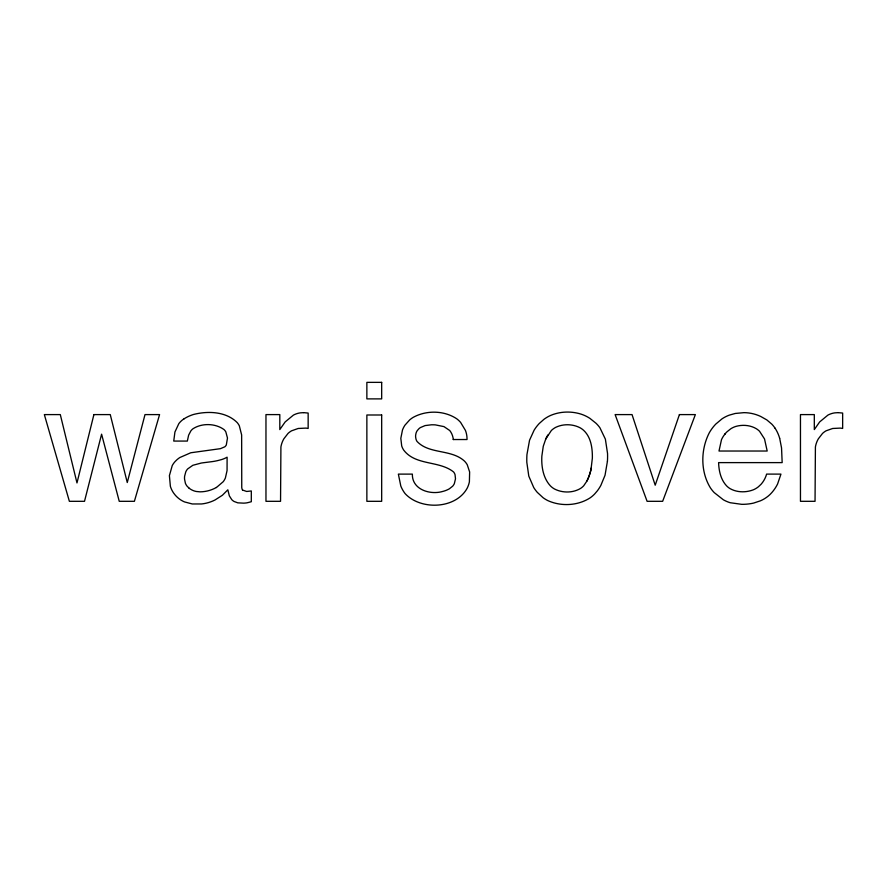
<?xml version="1.0" encoding="UTF-8"?>
<svg xmlns="http://www.w3.org/2000/svg" width="887" height="887" viewBox="0 0 887 887"><rect width="100%" height="100%" fill="white"/><g stroke="black" fill="none" stroke-linecap="round" stroke-linejoin="round"><path stroke-width="1.33" d="M545.771 438.976L543.276 446.25L541.857 456.073A64.64 64.64 0 0 0 541.78 461.329C542.035 470.055 544.285 479.268 550.361 485.832A18.838 18.838 0 0 0 554.508 489.003C562.48 493.072 572.791 493.083 580.53 488.449A17.507 17.507 0 0 0 583.724 485.754L586.983 480.954A51.368 51.368 0 0 0 591.019 469.356L592.35 458.202A70.295 70.295 0 0 0 592.305 453.567C591.951 445.296 590.055 436.349 583.768 430.461A19.647 19.647 0 0 0 580.098 427.789C572.68 423.931 563.278 423.698 555.728 427.346A18.982 18.982 0 0 0 551.326 430.539L545.771 438.976A38.939 38.939 0 0 1 547.833 434.996M184.152 418.764L182.933 419.584A19.558 19.558 0 0 0 178.83 423.642L174.927 432.002L173.741 441.072L187.345 441.072L188.621 435.184L190.827 430.949A13.36 13.36 0 0 1 192.856 428.853C201.804 422.911 215.308 423.232 224.012 429.563A10.456 10.456 0 0 1 225.83 431.88L227.482 438.045L226.307 444.986A6.619 6.619 0 0 1 224.799 446.815L220.431 448.667L190.76 452.769L179.806 457.548A29.415 29.415 0 0 0 176.823 459.854L175.049 461.606A20.745 20.745 0 0 0 172.233 465.597L169.406 475.632L170.371 486.298A23.395 23.395 0 0 0 173.597 493.006L175.149 495.013A27.02 27.02 0 0 0 177.91 497.784L178.919 498.616A25.124 25.124 0 0 0 184.485 501.909L192.291 503.971L201.571 503.96A38.74 38.74 0 0 0 215.053 499.958L222.404 495.256L227.837 489.812L229.334 495.833L231.762 499.647A10.577 10.577 0 0 0 234.113 501.488L237.771 502.84L243.404 503.14A26.433 26.433 0 0 0 246.608 502.885A31.145 31.145 0 0 0 248.992 502.33L251.309 501.72L251.309 490.954L247.041 491.431A17.064 17.064 0 0 1 246.542 491.431L242.606 490.056M216.428 487.506L223.258 481.663A18.361 18.361 0 0 0 225.398 477.949L227.061 470.576L227.105 457.182A25.778 25.778 0 0 1 220.198 459.943A58.786 58.786 0 0 1 211.96 461.65L203.688 462.704A69.053 69.053 0 0 0 201.216 463.058L192.856 465.287L187.689 468.913A11.875 11.875 0 0 0 185.793 471.806L184.618 476.219A18.627 18.627 0 0 0 184.529 479.013L185.394 483.249A11.287 11.287 0 0 0 187.113 486.209L189.131 488.194M303.465 412.655L300.283 412.865A20.867 20.867 0 0 0 293.42 415.105L285.148 421.946L279.815 429.574L279.815 414.595L265.967 414.595L265.967 501.31L280.547 501.31L280.913 446.959A24.248 24.248 0 0 1 283.862 438.799L288.009 433.455A18.383 18.383 0 0 1 291.601 430.805L298.187 428.476L305.771 428.111A18.982 18.982 0 0 1 306.913 428.233L308.155 428.443L308.155 413.054L303.698 412.655M837.949 412.655L834.778 412.865A20.867 20.867 0 0 0 827.915 415.105L819.643 421.946L814.31 429.574L814.31 414.595L800.462 414.595L800.462 501.31L815.042 501.31L815.408 446.959A24.248 24.248 0 0 1 818.357 438.799L822.504 433.455A18.383 18.383 0 0 1 826.096 430.805L832.682 428.476L840.266 428.111A18.982 18.982 0 0 1 841.408 428.233L842.65 428.443L842.65 413.054L838.259 412.655M453.257 439.531L467.028 439.531L467.017 438.488A23.993 23.993 0 0 0 465.442 430.417L460.63 422.434A25.501 25.501 0 0 0 456.738 418.797C444.176 410.371 426.37 410.082 413.198 417.356A28.074 28.074 0 0 0 409.65 419.939L404.982 425.15A23.683 23.683 0 0 0 402.487 429.984L400.824 438.333L401.7 445.939A17.064 17.064 0 0 0 403.762 450.175C415.704 465.83 439.265 460.42 453.59 471.973A8.693 8.693 0 0 1 455.042 474.678L455.497 478.814L454.344 483.626A10.844 10.844 0 0 1 452.614 486.231L449.365 488.804A25.79 25.79 0 0 1 442.724 491.442C430.14 495.168 411.923 489.602 412.366 474.113L398.363 474.113L400.802 486.021A31.588 31.588 0 0 0 405.082 493.582C420.516 510.369 455.608 509.271 467.161 488.238A25.601 25.601 0 0 0 469.389 481.807L469.633 471.939L467.249 464.755A17.341 17.341 0 0 0 464.322 460.963C451.15 448.988 429.142 454.421 417.001 441.393A9.214 9.214 0 0 1 415.959 438.987L415.626 436.992A11.764 11.764 0 0 1 415.67 435.029L416.025 433.255A9.38 9.38 0 0 1 417.267 430.605L418.864 428.776A12.407 12.407 0 0 1 420.405 427.567L425.106 425.583L431.348 424.806A47.432 47.432 0 0 1 435.351 424.884L443.977 426.614L449.776 430.55A17.141 17.141 0 0 1 453.29 439.531M779.673 438.245L781.547 447.946L782.168 462.615L718.603 462.615C718.858 470.786 720.743 479.446 726.398 485.655A17.895 17.895 0 0 0 730.112 488.648C737.03 492.562 745.812 492.662 753.152 489.879A21.61 21.61 0 0 0 758.396 486.786L761.113 484.224A25.645 25.645 0 0 0 766.612 474.101L780.948 474.113L777.577 484.025A39.261 39.261 0 0 1 770.093 494.425A32.686 32.686 0 0 1 760.481 500.8L753.584 503.095A50.659 50.659 0 0 1 741.676 504.326L730.223 502.729A35.048 35.048 0 0 1 723.36 499.791L714.223 492.607A36.101 36.101 0 0 1 710.409 487.861C700.353 471.529 700.608 449.521 709.345 432.701A42.898 42.898 0 0 1 715.754 424.108L722.073 418.808A35.425 35.425 0 0 1 729.269 415.149L735.234 413.464L743.949 412.655A39.704 39.704 0 0 1 760.747 416.48L766.856 419.939L771.801 424.141A28.672 28.672 0 0 1 775.038 428.199M189.119 488.205A16.698 16.698 0 0 0 196.271 491.487L200.063 491.841A33.839 33.839 0 0 0 216.406 487.473M242.528 490.101A6.708 6.708 0 0 1 241.752 486.42L241.641 434.94L239.313 425.771A18.05 18.05 0 0 0 237.195 422.589C226.096 411.435 207.979 410.781 193.51 414.473A39.627 39.627 0 0 0 184.141 418.764M591.33 467.826A51.701 51.701 0 0 1 586.994 480.954M724.612 434.486A26.388 26.388 0 0 1 727.074 431.736L730.777 428.787A21.31 21.31 0 0 1 735.977 426.381C742.663 424.507 750.258 425.117 756.278 428.698A18.849 18.849 0 0 1 759.56 431.282L764.527 438.965L767.188 451.028L719.002 451.028L721.486 439.697A25.446 25.446 0 0 1 725.389 433.532M775.061 428.177A36.766 36.766 0 0 1 779.651 438.256M607.429 461.262L605.034 475.277L600.854 485.4A46.678 46.678 0 0 1 597.383 490.788L594.656 493.992A31.089 31.089 0 0 1 589.91 498.006C577.637 505.79 561.116 506.61 547.922 500.645A33.041 33.041 0 0 1 543.032 497.662L537.3 492.363A38.429 38.429 0 0 1 533.73 487.54L528.796 476.119L526.823 462.371A80.218 80.218 0 0 1 526.956 454.532L529.55 440.218L534.107 430.206A40.891 40.891 0 0 1 539.285 423.465L543.897 419.374A34.77 34.77 0 0 1 550.871 415.327C560.44 411.324 571.494 411.058 581.34 414.218A37.764 37.764 0 0 1 589.899 418.365L596.009 423.254A33.063 33.063 0 0 1 599.945 427.822L605.377 439.154L607.54 453.457A81.183 81.183 0 0 1 607.429 461.262M93.9 414.595L76.981 482.938L60.305 414.595L44.35 414.595L69.374 501.31L84.509 501.31L101.595 434.186L119.246 501.31L134.392 501.31L159.571 414.595L145.002 414.595L127.262 482.528L110.265 414.595L93.9 414.595M679.409 414.595L655.205 485.2L632.043 414.595L615.123 414.595L647.1 501.31L662.644 501.31L695.364 414.595L679.409 414.595M381.676 382.364L366.863 382.364L366.863 398.884L381.676 398.884L381.676 382.364M381.676 414.994L366.863 414.994L366.863 501.31L381.676 501.31L381.676 414.994"/></g></svg>
